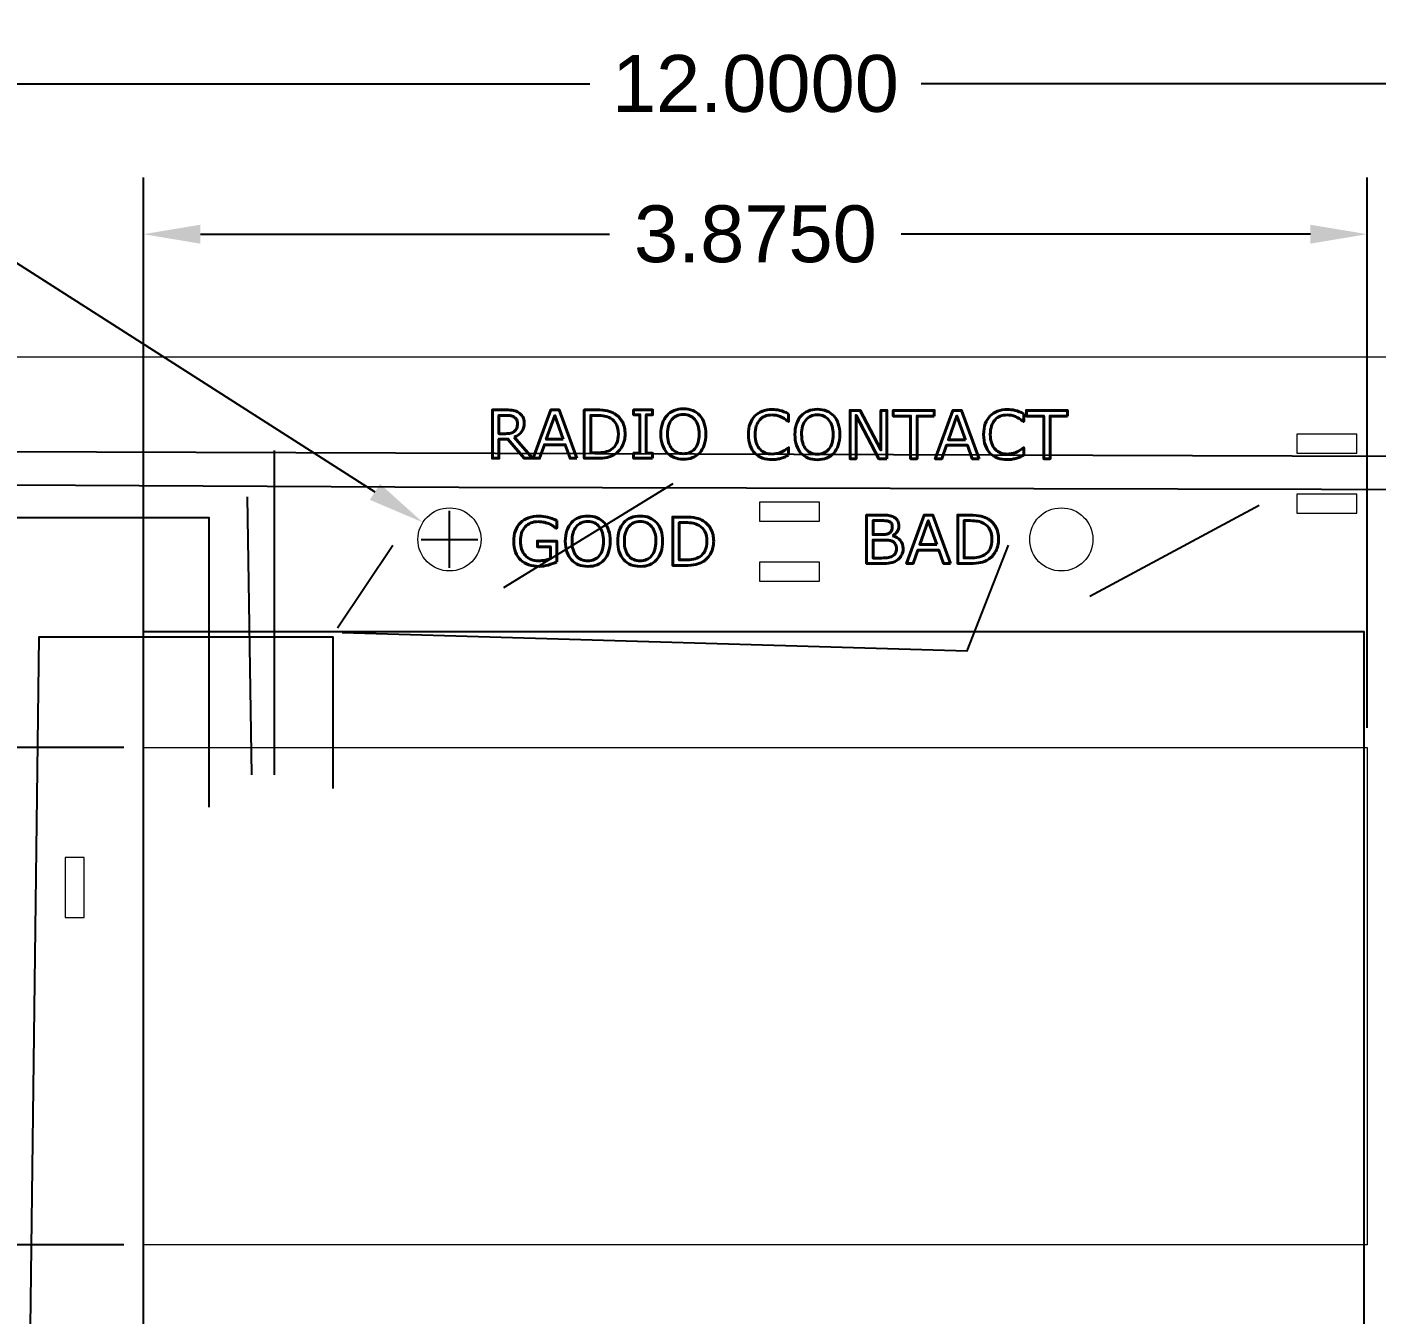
# Model space of a CAD drawing. Header units: inches. Extents: x 0.2 to 18.2, y 0.2 to 14.
# Drawn here: x 9.933 to 14.205, y 9.884 to 13.96 of the extents above; entities that cross this region are included whole.
import ezdxf

# ---------------------------------------------------------------- set-up
doc = ezdxf.new("R2010")
doc.units = ezdxf.units.IN
doc.header["$MEASUREMENT"] = 0
doc.layers.get('0').update_dxf_attribs({"lineweight": 0})
doc.layers.get('0').transparency = 0.37
for name, color, linetype, plot in [('Non Cut', 2, 'Continuous', False), ('Wire - Signal', 3, 'Continuous', False), ('Wire - V-', 5, 'Continuous', False), ('Wires - V+', 1, 'Continuous', False)]:
    doc.layers.add(name, color=color, linetype=linetype, plot=plot)
doc.layers.add('raster', color=7, linetype='Continuous', lineweight=40)
doc.layers.add('Strain Relief', color=7, linetype='Continuous', lineweight=0)
doc.styles.get("Standard").update_dxf_attribs({"font": 'Arial.ttf'})
doc.dimstyles.get("Standard").update_dxf_attribs({"dimtxt": 0.18, "dimasz": 0.18, "dimexe": 0.18, "dimexo": 0.0625, "dimgap": 0.09, "dimtad": 0, "dimtih": 1, "dimtoh": 1, "dimdec": 4, "dimzin": 0, "dimdsep": 46, "dimtxsty": 'Standard', "dimcen": 0.09, "dimadec": 0, "dimazin": 0, "dimtfac": 1, "dimtdec": 4, "dimtofl": 0, "dimtmove": 0, "dimatfit": 3, "dimfxl": 1, "dimtolj": 1, "dimtzin": 0, "dimarcsym": 0})

# ---------------------------------------------------------------- blocks, each defined once
blk = doc.blocks.new('*D1')
at = {"layer": 'Defpoints', "color": 0, "transparency": 16777216}
for p in [(18.2397, 13.78), (6.2397, 12.415), (18.2397, 12.415)]:
    blk.add_point(p, dxfattribs=at)
at = {"layer": 'Non Cut', "color": 0, "lineweight": -2, "transparency": 16777216}
for p, q in [((6.2397, 12.4775), (6.2397, 13.96)), ((18.2397, 12.4775), (18.2397, 13.96)), ((6.4197, 13.78), (11.715, 13.78)), ((18.0597, 13.78), (12.7643, 13.78))]:
    blk.add_line(p, q, dxfattribs=at)
at = {"layer": 'Non Cut', "color": 0, "transparency": 16777216}
for points in [[(6.4197, 13.81), (6.4197, 13.75), (6.2397, 13.78)], [(18.0597, 13.81), (18.0597, 13.75), (18.2397, 13.78)]]:
    blk.add_solid(points, dxfattribs=at)
at = {"layer": 'Non Cut', "color": 0, "transparency": 16777216, "insert": (12.2397, 13.78), "char_height": 0.18, "attachment_point": 5}
blk.add_mtext('\\A1;12.0000', dxfattribs=at)
blk = doc.blocks.new('*D6')
at = {"layer": 'Defpoints', "color": 0, "transparency": 16777216}
for p in [(14.1772, 13.3038), (10.3022, 11.6785), (14.1772, 11.6785)]:
    blk.add_point(p, dxfattribs=at)
at = {"layer": 'Non Cut', "color": 0, "lineweight": -2, "transparency": 16777216}
for p, q in [((10.3022, 11.741), (10.3022, 13.4838)), ((14.1772, 11.741), (14.1772, 13.4838)), ((10.4822, 13.3038), (11.7776, 13.3038)), ((13.9972, 13.3038), (12.7017, 13.3038))]:
    blk.add_line(p, q, dxfattribs=at)
at = {"layer": 'Non Cut', "color": 0, "transparency": 16777216}
for points in [[(10.4822, 13.3338), (10.4822, 13.2738), (10.3022, 13.3038)], [(13.9972, 13.3338), (13.9972, 13.2738), (14.1772, 13.3038)]]:
    blk.add_solid(points, dxfattribs=at)
at = {"layer": 'Non Cut', "color": 0, "transparency": 16777216, "insert": (12.2397, 13.3038), "char_height": 0.18, "attachment_point": 5}
blk.add_mtext('\\A1;3.8750', dxfattribs=at)
blk = doc.blocks.new('*D7')
at = {"layer": 'Defpoints', "color": 0, "transparency": 16777216}
for p in [(5.7754, 11.6785), (10.3022, 11.6785), (10.3022, 10.1037)]:
    blk.add_point(p, dxfattribs=at)
at = {"layer": 'Non Cut', "color": 0, "lineweight": -2, "transparency": 16777216}
for p, q in [((10.2397, 11.6785), (5.5954, 11.6785)), ((5.7754, 11.4985), (5.7754, 11.0723)), ((5.7754, 10.2837), (5.7754, 10.7098)), ((10.2397, 10.1037), (5.5954, 10.1037))]:
    blk.add_line(p, q, dxfattribs=at)
at = {"layer": 'Non Cut', "color": 0, "transparency": 16777216}
for points in [[(5.7454, 11.4985), (5.8054, 11.4985), (5.7754, 11.6785)], [(5.7454, 10.2837), (5.8054, 10.2837), (5.7754, 10.1037)]]:
    blk.add_solid(points, dxfattribs=at)
at = {"layer": 'Non Cut', "color": 0, "transparency": 16777216, "insert": (5.7754, 10.8911), "char_height": 0.18, "attachment_point": 5}
blk.add_mtext('\\A1;1.5748', dxfattribs=at)
blk = doc.blocks.new('*D11')
at = {"layer": 'Defpoints', "color": 0, "transparency": 16777216}
for p in [(11.1866, 12.391), (11.2709, 12.3372)]:
    blk.add_point(p, dxfattribs=at)
at = {"layer": 'Non Cut', "color": 0, "lineweight": -2, "transparency": 16777216}
for p, q in [((9.5766, 13.3038), (9.7566, 13.3038)), ((9.7566, 13.3038), (11.0349, 12.4879)), ((11.2709, 12.2472), (11.2709, 12.4272)), ((11.1809, 12.3372), (11.3609, 12.3372))]:
    blk.add_line(p, q, dxfattribs=at)
at = {"layer": 'Non Cut', "color": 0, "transparency": 16777216}
blk.add_solid([(11.0511, 12.5131), (11.0188, 12.4626), (11.1866, 12.391)], dxfattribs=at)
at = {"layer": 'Non Cut', "color": 0, "transparency": 16777216, "insert": (9.0274, 13.3038), "char_height": 0.18, "attachment_point": 5}
blk.add_mtext('\\A1;R0.1000', dxfattribs=at)

msp = doc.modelspace()

# ---------------------------------------------------------------- linework, layer by layer
for p, q in [((6.73968, 12.915), (17.73968, 12.915)), ((10.30218, 11.67846), (14.17718, 11.67846)), ((10.30218, 10.10366), (10.30218, 11.67846)), ((14.17718, 11.67846), (14.17718, 10.10366)), ((14.17718, 10.10366), (10.30218, 10.10366))]:
    msp.add_line(p, q)
for centre in [(11.27093, 12.3372), (13.20843, 12.3372)]:
    msp.add_circle(centre, 0.1)
at = {"layer": 'Non Cut'}
msp.add_lwpolyline([(10.30218, 12.04566), (14.16618, 12.04566), (14.16618, 9.68366), (10.30218, 9.68366)], close=True, dxfattribs=at)
at = {"layer": 'raster', "color": 7}
for points in [[(11.53394, 12.59418), (11.5075, 12.59418), (11.45626, 12.6551), (11.42755, 12.6551), (11.42755, 12.59418), (11.40718, 12.59418), (11.40718, 12.74739), (11.45008, 12.74739)], [(11.73643, 12.59418), (11.69775, 12.59418), (11.69775, 12.74739), (11.73602, 12.74739)], [(12.34456, 12.73528), (12.34456, 12.7111), (12.34302, 12.7111)], [(13.08951, 12.73528), (13.08951, 12.7111), (13.08797, 12.7111)], [(11.45152, 12.7299), (11.42755, 12.7299), (11.42755, 12.67207), (11.44813, 12.67207)], [(11.73726, 12.7299), (11.71812, 12.7299), (11.71812, 12.61168), (11.73726, 12.61168)], [(11.47632, 12.66117), (11.53394, 12.59418)], [(12.34312, 12.62776), (12.34456, 12.62776), (12.34456, 12.60388)], [(13.08807, 12.62776), (13.08951, 12.62776), (13.08951, 12.60388)], [(11.61082, 12.39709), (11.61082, 12.37291), (11.60897, 12.37291)], [(12.01694, 12.25489), (11.97825, 12.25489), (11.97825, 12.4081), (12.01653, 12.4081)], [(12.01776, 12.39061), (11.99862, 12.39061), (11.99862, 12.27239), (12.01776, 12.27239)], [(12.64617, 12.26096), (12.59185, 12.26096), (12.59185, 12.41417), (12.63722, 12.41417)], [(12.6365, 12.39678), (12.61222, 12.39678), (12.61222, 12.35254), (12.63856, 12.35254)], [(12.91905, 12.26096), (12.88036, 12.26096), (12.88036, 12.41417), (12.91864, 12.41417)], [(12.91987, 12.39668), (12.90073, 12.39668), (12.90073, 12.27845), (12.91987, 12.27845)], [(12.67396, 12.34894), (12.67396, 12.34811)], [(11.59075, 12.2765), (11.59075, 12.31406), (11.5497, 12.31406), (11.5497, 12.33196), (11.61092, 12.33196), (11.61092, 12.26621)], [(12.64422, 12.33535), (12.61222, 12.33535), (12.61222, 12.27835), (12.63918, 12.27835)]]:
    msp.add_lwpolyline(points, dxfattribs=at)
for points in [[(11.67449, 12.59418), (11.65278, 12.59418), (11.63776, 12.63688), (11.5715, 12.63688), (11.55647, 12.59418), (11.53579, 12.59418), (11.59156, 12.74739), (11.61872, 12.74739)], [(11.91434, 12.59418), (11.85384, 12.59418), (11.85384, 12.60982), (11.8739, 12.60982), (11.8739, 12.73175), (11.85384, 12.73175), (11.85384, 12.74739), (11.91434, 12.74739), (11.91434, 12.73175), (11.89427, 12.73175), (11.89427, 12.60982), (11.91434, 12.60982)], [(12.65633, 12.59277), (12.63112, 12.59277), (12.55848, 12.72983), (12.55848, 12.59277), (12.53944, 12.59277), (12.53944, 12.74598), (12.57103, 12.74598), (12.63729, 12.62086), (12.63729, 12.74598), (12.65633, 12.74598)], [(12.80635, 12.72787), (12.75161, 12.72787), (12.75161, 12.59277), (12.73124, 12.59277), (12.73124, 12.72787), (12.6765, 12.72787), (12.6765, 12.74598), (12.80635, 12.74598)], [(12.94793, 12.59277), (12.92622, 12.59277), (12.9112, 12.63547), (12.84493, 12.63547), (12.82991, 12.59277), (12.80923, 12.59277), (12.865, 12.74598), (12.89216, 12.74598)], [(13.2278, 12.72787), (13.17306, 12.72787), (13.17306, 12.59277), (13.15269, 12.59277), (13.15269, 12.72787), (13.09795, 12.72787), (13.09795, 12.74598), (13.2278, 12.74598)], [(11.4863, 12.70428), (11.4863, 12.70428)], [(11.63148, 12.65438), (11.60463, 12.72959), (11.57767, 12.65438)], [(12.06343, 12.7298), (12.06343, 12.7298)], [(12.48779, 12.72839), (12.48779, 12.72839)], [(12.90492, 12.65296), (12.87806, 12.72818), (12.85111, 12.65296)], [(11.80589, 12.67094), (11.80589, 12.67094)], [(11.82719, 12.67063), (11.82719, 12.67063)], [(12.06158, 12.67074), (12.06158, 12.67074)], [(12.48594, 12.66932), (12.48594, 12.66932)], [(11.76073, 12.39051), (11.76073, 12.39051)], [(11.9266, 12.39051), (11.9266, 12.39051)], [(12.85711, 12.26096), (12.8354, 12.26096), (12.82037, 12.30366), (12.75411, 12.30366), (12.73909, 12.26096), (12.71841, 12.26096), (12.77417, 12.41417), (12.80134, 12.41417)], [(12.8141, 12.32115), (12.78724, 12.39637), (12.76028, 12.32115)], [(12.67313, 12.37713), (12.67313, 12.37713)], [(11.75888, 12.33145), (11.75888, 12.33145)], [(11.92475, 12.33145), (11.92475, 12.33145)], [(12.08639, 12.33165), (12.08639, 12.33165)], [(12.10769, 12.33134), (12.10769, 12.33134)], [(12.6862, 12.30726), (12.6862, 12.30726)], [(12.7074, 12.30809), (12.7074, 12.30809)], [(12.9885, 12.33772), (12.9885, 12.33772)], [(13.0098, 12.33741), (13.0098, 12.33741)]]:
    msp.add_lwpolyline(points, close=True, dxfattribs=at)
for points in [[(11.45008, 12.74739), (11.45934, 12.74739), (11.46706, 12.74677), (11.47323, 12.74554)], [(11.47323, 12.74554), (11.47941, 12.74437), (11.48496, 12.74225), (11.4899, 12.73916)], [(11.4899, 12.73916), (11.49546, 12.73566), (11.49978, 12.73124), (11.50287, 12.72589)], [(11.73602, 12.74739), (11.75098, 12.74739), (11.76284, 12.74629), (11.77162, 12.7441)], [(11.77162, 12.7441), (11.78047, 12.74197), (11.78795, 12.73902), (11.79405, 12.73525)], [(11.79405, 12.73525), (11.80448, 12.72873), (11.81261, 12.72006), (11.81844, 12.70922)], [(11.95982, 12.7298), (11.96585, 12.73652), (11.97333, 12.74166), (11.98225, 12.74523)], [(12.01167, 12.73299), (11.9961, 12.73299), (11.98386, 12.72757), (11.97494, 12.71673)], [(11.98225, 12.74523), (11.99123, 12.7488), (12.00101, 12.75058), (12.01157, 12.75058)], [(12.01157, 12.75058), (12.02255, 12.75058), (12.03239, 12.74876), (12.0411, 12.74513)], [(12.0482, 12.71673), (12.03928, 12.72757), (12.02711, 12.73299), (12.01167, 12.73299)], [(12.0411, 12.74513), (12.04988, 12.74156), (12.05732, 12.73645), (12.06343, 12.7298)], [(12.23827, 12.72828), (12.24479, 12.73494), (12.25265, 12.74001), (12.26184, 12.74351)], [(12.26184, 12.74351), (12.2711, 12.74701), (12.28135, 12.74876), (12.2926, 12.74876)], [(12.29126, 12.73137), (12.28351, 12.73137), (12.27652, 12.7301), (12.27027, 12.72756)], [(12.31791, 12.72653), (12.30961, 12.72976), (12.30073, 12.73137), (12.29126, 12.73137)], [(12.2926, 12.74876), (12.30083, 12.74876), (12.30903, 12.74776), (12.31719, 12.74577)], [(12.31719, 12.74577), (12.32542, 12.74379), (12.33455, 12.74029), (12.34456, 12.73528)], [(12.38418, 12.72839), (12.39021, 12.73511), (12.39769, 12.74025), (12.40661, 12.74382)], [(12.43603, 12.73158), (12.42046, 12.73158), (12.40822, 12.72616), (12.3993, 12.71532)], [(12.40661, 12.74382), (12.41559, 12.74739), (12.42537, 12.74917), (12.43593, 12.74917)], [(12.43593, 12.74917), (12.44691, 12.74917), (12.45675, 12.74735), (12.46546, 12.74372)], [(12.47256, 12.71532), (12.46364, 12.72616), (12.45147, 12.73158), (12.43603, 12.73158)], [(12.46546, 12.74372), (12.47424, 12.74015), (12.48169, 12.73504), (12.48779, 12.72839)], [(12.98322, 12.72828), (12.98974, 12.73494), (12.99759, 12.74001), (13.00678, 12.74351)], [(13.00678, 12.74351), (13.01604, 12.74701), (13.0263, 12.74876), (13.03755, 12.74876)], [(13.03621, 12.73137), (13.02846, 12.73137), (13.02146, 12.7301), (13.01522, 12.72756)], [(13.06286, 12.72653), (13.05456, 12.72976), (13.04568, 12.73137), (13.03621, 12.73137)], [(13.03755, 12.74876), (13.04578, 12.74876), (13.05398, 12.74776), (13.06214, 12.74577)], [(13.06214, 12.74577), (13.07037, 12.74379), (13.07949, 12.74029), (13.08951, 12.73528)], [(11.46583, 12.72866), (11.46178, 12.72949), (11.45701, 12.7299), (11.45152, 12.7299)], [(11.47632, 12.72455), (11.47337, 12.72654), (11.46987, 12.72791), (11.46583, 12.72866)], [(11.48393, 12.71591), (11.48243, 12.71934), (11.47989, 12.72222), (11.47632, 12.72455)], [(11.47725, 12.6801), (11.48033, 12.68298), (11.4826, 12.68627), (11.48404, 12.68998)], [(11.4863, 12.70428), (11.4863, 12.70867), (11.48551, 12.71254), (11.48393, 12.71591)], [(11.48404, 12.68998), (11.48555, 12.69375), (11.4863, 12.69852), (11.4863, 12.70428)], [(11.5076, 12.70572), (11.5076, 12.69468), (11.50482, 12.68542), (11.49927, 12.67794)], [(11.50287, 12.72589), (11.50602, 12.7206), (11.5076, 12.71388), (11.5076, 12.70572)], [(11.76164, 12.72784), (11.75485, 12.72921), (11.74672, 12.7299), (11.73726, 12.7299)], [(11.78088, 12.72074), (11.77485, 12.72417), (11.76843, 12.72654), (11.76164, 12.72784)], [(11.79961, 12.7013), (11.79543, 12.70953), (11.78918, 12.71601), (11.78088, 12.72074)], [(11.80589, 12.67094), (11.80589, 12.68295), (11.8038, 12.69306), (11.79961, 12.7013)], [(11.81844, 12.70922), (11.82427, 12.69838), (11.82719, 12.68552), (11.82719, 12.67063)], [(11.94047, 12.67074), (11.94047, 12.68322), (11.94212, 12.6944), (11.94541, 12.70428)], [(11.94541, 12.70428), (11.9487, 12.71423), (11.9535, 12.72273), (11.95982, 12.7298)], [(11.97494, 12.71673), (11.96609, 12.70596), (11.96167, 12.69063), (11.96167, 12.67074)], [(12.06158, 12.67074), (12.06158, 12.69063), (12.05712, 12.70596), (12.0482, 12.71673)], [(12.06343, 12.7298), (12.06967, 12.72294), (12.07444, 12.71453), (12.07773, 12.70459)], [(12.07773, 12.70459), (12.08109, 12.69464), (12.08277, 12.68336), (12.08277, 12.67074)], [(12.21749, 12.66922), (12.21749, 12.68184), (12.21927, 12.69313), (12.22284, 12.70307)], [(12.22284, 12.70307), (12.22641, 12.71302), (12.23155, 12.72142), (12.23827, 12.72828)], [(12.2426, 12.69639), (12.23999, 12.68857), (12.23869, 12.67951), (12.23869, 12.66922)], [(12.25371, 12.71594), (12.24898, 12.71079), (12.24527, 12.70427), (12.2426, 12.69639)], [(12.27027, 12.72756), (12.2641, 12.72509), (12.25858, 12.72122), (12.25371, 12.71594)], [(12.34302, 12.7111), (12.33458, 12.71817), (12.32621, 12.72331), (12.31791, 12.72653)], [(12.36483, 12.66932), (12.36483, 12.68181), (12.36648, 12.69299), (12.36977, 12.70287)], [(12.36977, 12.70287), (12.37306, 12.71281), (12.37787, 12.72132), (12.38418, 12.72839)], [(12.3993, 12.71532), (12.39045, 12.70455), (12.38603, 12.68922), (12.38603, 12.66932)], [(12.48594, 12.66932), (12.48594, 12.68922), (12.48148, 12.70455), (12.47256, 12.71532)], [(12.48779, 12.72839), (12.49403, 12.72153), (12.4988, 12.71312), (12.50209, 12.70318)], [(12.50209, 12.70318), (12.50545, 12.69323), (12.50713, 12.68195), (12.50713, 12.66932)], [(12.96244, 12.66922), (12.96244, 12.68184), (12.96422, 12.69313), (12.96779, 12.70307)], [(12.96779, 12.70307), (12.97135, 12.71302), (12.9765, 12.72142), (12.98322, 12.72828)], [(12.98754, 12.69639), (12.98494, 12.68857), (12.98363, 12.67951), (12.98363, 12.66922)], [(12.99865, 12.71594), (12.99392, 12.71079), (12.99022, 12.70427), (12.98754, 12.69639)], [(13.01522, 12.72756), (13.00905, 12.72509), (13.00352, 12.72122), (12.99865, 12.71594)], [(13.08797, 12.7111), (13.07953, 12.71817), (13.07116, 12.72331), (13.06286, 12.72653)], [(11.44813, 12.67207), (11.45458, 12.67207), (11.4602, 12.67262), (11.465, 12.67372)], [(11.465, 12.67372), (11.4698, 12.67488), (11.47389, 12.67701), (11.47725, 12.6801)], [(11.49927, 12.67794), (11.49371, 12.67053), (11.48606, 12.66494), (11.47632, 12.66117)], [(11.80013, 12.6411), (11.80397, 12.64906), (11.80589, 12.65901), (11.80589, 12.67094)], [(11.82719, 12.67063), (11.82719, 12.65671), (11.82413, 12.64409), (11.81803, 12.63277)], [(11.94541, 12.63688), (11.94212, 12.64676), (11.94047, 12.65805), (11.94047, 12.67074)], [(11.96167, 12.67074), (11.96167, 12.65064), (11.96619, 12.63524), (11.97525, 12.62454)], [(12.04799, 12.62454), (12.05705, 12.63524), (12.06158, 12.65064), (12.06158, 12.67074)], [(12.08277, 12.67074), (12.08277, 12.65811), (12.08106, 12.6468), (12.07763, 12.63678)], [(12.22305, 12.63414), (12.21934, 12.64422), (12.21749, 12.65592), (12.21749, 12.66922)], [(12.23869, 12.66922), (12.23869, 12.65845), (12.24013, 12.64919), (12.24301, 12.64144)], [(12.36977, 12.63547), (12.36648, 12.64535), (12.36483, 12.65663), (12.36483, 12.66932)], [(12.38603, 12.66932), (12.38603, 12.64923), (12.39056, 12.63383), (12.39961, 12.62313)], [(12.47236, 12.62313), (12.48141, 12.63383), (12.48594, 12.64923), (12.48594, 12.66932)], [(12.50713, 12.66932), (12.50713, 12.6567), (12.50542, 12.64539), (12.50199, 12.63537)], [(12.96799, 12.63414), (12.96429, 12.64422), (12.96244, 12.65592), (12.96244, 12.66922)], [(12.98363, 12.66922), (12.98363, 12.65845), (12.98507, 12.64919), (12.98795, 12.64144)], [(11.73726, 12.61168), (11.74707, 12.61168), (11.75561, 12.6124), (11.76288, 12.61384)], [(11.76288, 12.61384), (11.77022, 12.61528), (11.77694, 12.61795), (11.78305, 12.62186)], [(11.79385, 12.60643), (11.78685, 12.60211), (11.77903, 12.59899), (11.77039, 12.59706)], [(11.78305, 12.62186), (11.79066, 12.62673), (11.79635, 12.63315), (11.80013, 12.6411)], [(11.81803, 12.63277), (11.81199, 12.62145), (11.80393, 12.61267), (11.79385, 12.60643)], [(11.95971, 12.61188), (11.95354, 12.61867), (11.94877, 12.62701), (11.94541, 12.63688)], [(11.98214, 12.59634), (11.97336, 12.59991), (11.96589, 12.60509), (11.95971, 12.61188)], [(11.97525, 12.62454), (11.9843, 12.6139), (11.99645, 12.60859), (12.01167, 12.60859)], [(12.01167, 12.60859), (12.0269, 12.60859), (12.03901, 12.6139), (12.04799, 12.62454)], [(12.06343, 12.61188), (12.05712, 12.60495), (12.04964, 12.59974), (12.041, 12.59624)], [(12.07763, 12.63678), (12.07427, 12.62683), (12.06953, 12.61853), (12.06343, 12.61188)], [(12.23848, 12.60934), (12.23189, 12.61586), (12.22675, 12.62412), (12.22305, 12.63414)], [(12.26215, 12.59462), (12.25309, 12.59778), (12.2452, 12.60268), (12.23848, 12.60934)], [(12.24301, 12.64144), (12.24596, 12.63369), (12.24973, 12.62738), (12.25433, 12.62251)], [(12.25433, 12.62251), (12.25913, 12.61743), (12.26472, 12.61366), (12.2711, 12.61119)], [(12.2711, 12.61119), (12.27755, 12.60879), (12.28434, 12.60759), (12.29147, 12.60759)], [(12.29147, 12.60759), (12.30128, 12.60759), (12.31047, 12.60927), (12.31905, 12.61263)], [(12.31905, 12.61263), (12.32762, 12.61599), (12.33565, 12.62103), (12.34312, 12.62776)], [(12.34456, 12.60388), (12.34079, 12.60224), (12.33736, 12.6007), (12.33427, 12.59925)], [(12.38407, 12.61047), (12.3779, 12.61726), (12.37313, 12.6256), (12.36977, 12.63547)], [(12.4065, 12.59493), (12.39772, 12.5985), (12.39025, 12.60368), (12.38407, 12.61047)], [(12.39961, 12.62313), (12.40867, 12.61249), (12.42081, 12.60718), (12.43603, 12.60718)], [(12.43603, 12.60718), (12.45126, 12.60718), (12.46337, 12.61249), (12.47236, 12.62313)], [(12.48779, 12.61047), (12.48148, 12.60354), (12.474, 12.59833), (12.46536, 12.59483)], [(12.50199, 12.63537), (12.49863, 12.62542), (12.4939, 12.61712), (12.48779, 12.61047)], [(12.98343, 12.60934), (12.97684, 12.61586), (12.9717, 12.62412), (12.96799, 12.63414)], [(13.00709, 12.59462), (12.99804, 12.59778), (12.99015, 12.60268), (12.98343, 12.60934)], [(12.98795, 12.64144), (12.9909, 12.63369), (12.99468, 12.62738), (12.99927, 12.62251)], [(12.99927, 12.62251), (13.00407, 12.61743), (13.00966, 12.61366), (13.01604, 12.61119)], [(13.01604, 12.61119), (13.02249, 12.60879), (13.02928, 12.60759), (13.03642, 12.60759)], [(13.03642, 12.60759), (13.04623, 12.60759), (13.05542, 12.60927), (13.06399, 12.61263)], [(13.06399, 12.61263), (13.07257, 12.61599), (13.08059, 12.62103), (13.08807, 12.62776)], [(13.08951, 12.60388), (13.08574, 12.60224), (13.08231, 12.6007), (13.07922, 12.59925)], [(11.77039, 12.59706), (11.76181, 12.59514), (11.7505, 12.59418), (11.73643, 12.59418)], [(12.01157, 12.59099), (12.0008, 12.59099), (11.99099, 12.59278), (11.98214, 12.59634)], [(12.041, 12.59624), (12.03242, 12.59274), (12.02261, 12.59099), (12.01157, 12.59099)], [(12.2925, 12.58999), (12.28139, 12.58999), (12.27127, 12.59154), (12.26215, 12.59462)], [(12.30865, 12.59143), (12.30378, 12.59047), (12.2984, 12.58999), (12.2925, 12.58999)], [(12.32234, 12.59473), (12.31815, 12.59342), (12.31359, 12.59233), (12.30865, 12.59143)], [(12.33427, 12.59925), (12.33126, 12.59781), (12.32728, 12.59631), (12.32234, 12.59473)], [(12.43593, 12.58958), (12.42516, 12.58958), (12.41535, 12.59137), (12.4065, 12.59493)], [(12.46536, 12.59483), (12.45678, 12.59133), (12.44698, 12.58958), (12.43593, 12.58958)], [(13.03745, 12.58999), (13.02633, 12.58999), (13.01621, 12.59154), (13.00709, 12.59462)], [(13.0536, 12.59143), (13.04873, 12.59047), (13.04334, 12.58999), (13.03745, 12.58999)], [(13.06728, 12.59473), (13.0631, 12.59342), (13.05854, 12.59233), (13.0536, 12.59143)], [(13.07922, 12.59925), (13.0762, 12.59781), (13.07222, 12.59631), (13.06728, 12.59473)], [(11.47438, 12.33165), (11.47438, 12.35614), (11.48152, 12.37545), (11.49578, 12.38958)], [(11.49578, 12.38958), (11.51012, 12.40378), (11.52977, 12.41088), (11.55474, 12.41088)], [(11.55124, 12.39349), (11.53409, 12.39349), (11.52051, 12.38797), (11.5105, 12.37693)], [(11.57162, 12.39133), (11.56565, 12.39277), (11.55886, 12.39349), (11.55124, 12.39349)], [(11.55474, 12.41088), (11.56345, 12.41088), (11.57234, 12.40982), (11.58139, 12.40769)], [(11.58777, 12.38608), (11.58304, 12.38821), (11.57765, 12.38996), (11.57162, 12.39133)], [(11.58139, 12.40769), (11.59051, 12.40563), (11.60032, 12.4021), (11.61082, 12.39709)], [(11.64272, 12.36499), (11.64601, 12.37494), (11.65081, 12.38344), (11.65712, 12.39051)], [(11.65712, 12.39051), (11.66316, 12.39723), (11.67063, 12.40237), (11.67955, 12.40594)], [(11.70898, 12.3937), (11.69341, 12.3937), (11.68116, 12.38828), (11.67225, 12.37744)], [(11.67955, 12.40594), (11.68854, 12.40951), (11.69831, 12.41129), (11.70888, 12.41129)], [(11.70888, 12.41129), (11.71985, 12.41129), (11.72969, 12.40947), (11.73841, 12.40584)], [(11.74551, 12.37744), (11.73659, 12.38828), (11.72441, 12.3937), (11.70898, 12.3937)], [(11.73841, 12.40584), (11.74719, 12.40227), (11.75463, 12.39716), (11.76073, 12.39051)], [(11.76073, 12.39051), (11.76698, 12.38365), (11.77174, 12.37524), (11.77504, 12.3653)], [(11.80858, 12.36499), (11.81187, 12.37494), (11.81667, 12.38344), (11.82298, 12.39051)], [(11.82298, 12.39051), (11.82902, 12.39723), (11.8365, 12.40237), (11.84541, 12.40594)], [(11.87484, 12.3937), (11.85927, 12.3937), (11.84703, 12.38828), (11.83811, 12.37744)], [(11.84541, 12.40594), (11.8544, 12.40951), (11.86418, 12.41129), (11.87474, 12.41129)], [(11.87474, 12.41129), (11.88571, 12.41129), (11.89556, 12.40947), (11.90427, 12.40584)], [(11.91137, 12.37744), (11.90245, 12.38828), (11.89028, 12.3937), (11.87484, 12.3937)], [(11.90427, 12.40584), (11.91305, 12.40227), (11.92049, 12.39716), (11.9266, 12.39051)], [(11.9266, 12.39051), (11.93284, 12.38365), (11.93761, 12.37524), (11.9409, 12.3653)], [(12.01653, 12.4081), (12.03148, 12.4081), (12.04335, 12.407), (12.05213, 12.40481)], [(12.04215, 12.38855), (12.03536, 12.38992), (12.02723, 12.39061), (12.01776, 12.39061)], [(12.05213, 12.40481), (12.06098, 12.40268), (12.06845, 12.39973), (12.07456, 12.39596)], [(12.07456, 12.39596), (12.08498, 12.38944), (12.09311, 12.38077), (12.09894, 12.36993)], [(12.65358, 12.39606), (12.64899, 12.39654), (12.64329, 12.39678), (12.6365, 12.39678)], [(12.63722, 12.41417), (12.6484, 12.41417), (12.65677, 12.41376), (12.66233, 12.41293)], [(12.66531, 12.39266), (12.66209, 12.39452), (12.65818, 12.39565), (12.65358, 12.39606)], [(12.66233, 12.41293), (12.66789, 12.41211), (12.6732, 12.4104), (12.67828, 12.40779)], [(12.67128, 12.38649), (12.67005, 12.38903), (12.66806, 12.39109), (12.66531, 12.39266)], [(12.67828, 12.40779), (12.6839, 12.40484), (12.68798, 12.40103), (12.69052, 12.39637)], [(12.69052, 12.39637), (12.69306, 12.39177), (12.69433, 12.38625), (12.69433, 12.3798)], [(12.91864, 12.41417), (12.93359, 12.41417), (12.94546, 12.41307), (12.95424, 12.41088)], [(12.94426, 12.39462), (12.93747, 12.39599), (12.92934, 12.39668), (12.91987, 12.39668)], [(12.9635, 12.38752), (12.95746, 12.39095), (12.95105, 12.39332), (12.94426, 12.39462)], [(12.95424, 12.41088), (12.96309, 12.40875), (12.97056, 12.4058), (12.97667, 12.40203)], [(12.97667, 12.40203), (12.98709, 12.39551), (12.99522, 12.38683), (13.00105, 12.376)], [(11.5105, 12.37693), (11.50055, 12.36595), (11.49558, 12.35106), (11.49558, 12.33227)], [(11.59971, 12.37939), (11.59566, 12.38207), (11.59168, 12.3843), (11.58777, 12.38608)], [(11.60897, 12.37291), (11.60684, 12.37456), (11.60375, 12.37672), (11.59971, 12.37939)], [(11.63778, 12.33145), (11.63778, 12.34393), (11.63942, 12.35511), (11.64272, 12.36499)], [(11.67225, 12.37744), (11.6634, 12.36667), (11.65897, 12.35134), (11.65897, 12.33145)], [(11.75888, 12.33145), (11.75888, 12.35134), (11.75442, 12.36667), (11.74551, 12.37744)], [(11.77504, 12.3653), (11.7784, 12.35535), (11.78008, 12.34407), (11.78008, 12.33145)], [(11.80364, 12.33145), (11.80364, 12.34393), (11.80529, 12.35511), (11.80858, 12.36499)], [(11.83811, 12.37744), (11.82926, 12.36667), (11.82484, 12.35134), (11.82484, 12.33145)], [(11.92475, 12.33145), (11.92475, 12.35134), (11.92029, 12.36667), (11.91137, 12.37744)], [(11.9409, 12.3653), (11.94426, 12.35535), (11.94594, 12.34407), (11.94594, 12.33145)], [(12.06139, 12.38145), (12.05535, 12.38488), (12.04894, 12.38725), (12.04215, 12.38855)], [(12.08011, 12.36201), (12.07593, 12.37024), (12.06969, 12.37672), (12.06139, 12.38145)], [(12.08639, 12.33165), (12.08639, 12.34366), (12.0843, 12.35377), (12.08011, 12.36201)], [(12.09894, 12.36993), (12.10477, 12.35909), (12.10769, 12.34623), (12.10769, 12.33134)], [(12.63856, 12.35254), (12.64494, 12.35254), (12.65002, 12.35284), (12.65379, 12.35346)], [(12.65379, 12.35346), (12.65756, 12.35415), (12.66106, 12.35552), (12.66428, 12.35758)], [(12.66428, 12.35758), (12.66751, 12.35964), (12.66977, 12.36228), (12.67108, 12.3655)], [(12.67108, 12.3655), (12.67245, 12.36879), (12.67313, 12.37267), (12.67313, 12.37713)], [(12.67313, 12.37713), (12.67313, 12.38083), (12.67252, 12.38395), (12.67128, 12.38649)], [(12.68877, 12.36118), (12.68507, 12.3561), (12.68013, 12.35202), (12.67396, 12.34894)], [(12.67396, 12.34811), (12.68431, 12.34599), (12.69248, 12.34142), (12.69844, 12.33443)], [(12.69433, 12.3798), (12.69433, 12.37253), (12.69248, 12.36632), (12.68877, 12.36118)], [(12.98222, 12.36807), (12.97804, 12.3763), (12.9718, 12.38279), (12.9635, 12.38752)], [(12.9885, 12.33772), (12.9885, 12.34972), (12.98641, 12.35984), (12.98222, 12.36807)], [(13.00105, 12.376), (13.00688, 12.36516), (13.0098, 12.3523), (13.0098, 12.33741)], [(11.48014, 12.29657), (11.4763, 12.30658), (11.47438, 12.31828), (11.47438, 12.33165)], [(11.49558, 12.33227), (11.49558, 12.31245), (11.50079, 12.29701), (11.51122, 12.28597)], [(11.64272, 12.29759), (11.63942, 12.30747), (11.63778, 12.31876), (11.63778, 12.33145)], [(11.65897, 12.33145), (11.65897, 12.31135), (11.6635, 12.29595), (11.67255, 12.28525)], [(11.7453, 12.28525), (11.75435, 12.29595), (11.75888, 12.31135), (11.75888, 12.33145)], [(11.78008, 12.33145), (11.78008, 12.31883), (11.77836, 12.30751), (11.77493, 12.29749)], [(11.80858, 12.29759), (11.80529, 12.30747), (11.80364, 12.31876), (11.80364, 12.33145)], [(11.82484, 12.33145), (11.82484, 12.31135), (11.82936, 12.29595), (11.83842, 12.28525)], [(11.91116, 12.28525), (11.92022, 12.29595), (11.92475, 12.31135), (11.92475, 12.33145)], [(11.94594, 12.33145), (11.94594, 12.31883), (11.94423, 12.30751), (11.9408, 12.29749)], [(12.08063, 12.30181), (12.08447, 12.30977), (12.08639, 12.31972), (12.08639, 12.33165)], [(12.10769, 12.33134), (12.10769, 12.31742), (12.10464, 12.3048), (12.09853, 12.29348)], [(12.6613, 12.33453), (12.65664, 12.33508), (12.65094, 12.33535), (12.64422, 12.33535)], [(12.67334, 12.33124), (12.67005, 12.33295), (12.66603, 12.33405), (12.6613, 12.33453)], [(12.68342, 12.32198), (12.68157, 12.32561), (12.67821, 12.3287), (12.67334, 12.33124)], [(12.6862, 12.30726), (12.6862, 12.31344), (12.68527, 12.31834), (12.68342, 12.32198)], [(12.68353, 12.29399), (12.68531, 12.29742), (12.6862, 12.30185), (12.6862, 12.30726)], [(12.69844, 12.33443), (12.70441, 12.3275), (12.7074, 12.31872), (12.7074, 12.30809)], [(12.7074, 12.30809), (12.7074, 12.30047), (12.70596, 12.29375), (12.70307, 12.28792)], [(12.96566, 12.28864), (12.97327, 12.29351), (12.97897, 12.29992), (12.98274, 12.30788)], [(12.98274, 12.30788), (12.98658, 12.31584), (12.9885, 12.32578), (12.9885, 12.33772)], [(13.0098, 12.33741), (13.0098, 12.32349), (13.00675, 12.31086), (13.00064, 12.29955)], [(11.4965, 12.27167), (11.48944, 12.27832), (11.48399, 12.28662), (11.48014, 12.29657)], [(11.52192, 12.25685), (11.51197, 12.26014), (11.5035, 12.26508), (11.4965, 12.27167)], [(11.51122, 12.28597), (11.52164, 12.27499), (11.53584, 12.2695), (11.55382, 12.2695)], [(11.55382, 12.2695), (11.5604, 12.2695), (11.56695, 12.27016), (11.57347, 12.27146)], [(11.57347, 12.27146), (11.58005, 12.27276), (11.58582, 12.27444), (11.59075, 12.2765)], [(11.61092, 12.26621), (11.60255, 12.26237), (11.5934, 12.25901), (11.58345, 12.25613)], [(11.65702, 12.27259), (11.65084, 12.27938), (11.64608, 12.28772), (11.64272, 12.29759)], [(11.67945, 12.25705), (11.67067, 12.26062), (11.66319, 12.2658), (11.65702, 12.27259)], [(11.67255, 12.28525), (11.68161, 12.27462), (11.69375, 12.2693), (11.70898, 12.2693)], [(11.70898, 12.2693), (11.72421, 12.2693), (11.73631, 12.27462), (11.7453, 12.28525)], [(11.76073, 12.27259), (11.75442, 12.26566), (11.74695, 12.26045), (11.7383, 12.25695)], [(11.77493, 12.29749), (11.77157, 12.28755), (11.76684, 12.27925), (11.76073, 12.27259)], [(11.82288, 12.27259), (11.81671, 12.27938), (11.81194, 12.28772), (11.80858, 12.29759)], [(11.84531, 12.25705), (11.83653, 12.26062), (11.82905, 12.2658), (11.82288, 12.27259)], [(11.83842, 12.28525), (11.84747, 12.27462), (11.85961, 12.2693), (11.87484, 12.2693)], [(11.87484, 12.2693), (11.89007, 12.2693), (11.90218, 12.27462), (11.91116, 12.28525)], [(11.9266, 12.27259), (11.92029, 12.26566), (11.91281, 12.26045), (11.90417, 12.25695)], [(11.9408, 12.29749), (11.93744, 12.28755), (11.9327, 12.27925), (11.9266, 12.27259)], [(12.01776, 12.27239), (12.02757, 12.27239), (12.03611, 12.27311), (12.04338, 12.27455)], [(12.04338, 12.27455), (12.05072, 12.27599), (12.05744, 12.27866), (12.06355, 12.28257)], [(12.07435, 12.26714), (12.06736, 12.26282), (12.05954, 12.2597), (12.05089, 12.25778)], [(12.06355, 12.28257), (12.07116, 12.28744), (12.07686, 12.29386), (12.08063, 12.30181)], [(12.09853, 12.29348), (12.0925, 12.28216), (12.08444, 12.27338), (12.07435, 12.26714)], [(12.63918, 12.27835), (12.6481, 12.27835), (12.6554, 12.2788), (12.66109, 12.27969)], [(12.67241, 12.26384), (12.66555, 12.26192), (12.65681, 12.26096), (12.64617, 12.26096)], [(12.66109, 12.27969), (12.66679, 12.28065), (12.67145, 12.28236), (12.67509, 12.28483)], [(12.69145, 12.27351), (12.68569, 12.26899), (12.67934, 12.26576), (12.67241, 12.26384)], [(12.67509, 12.28483), (12.67893, 12.28751), (12.68174, 12.29056), (12.68353, 12.29399)], [(12.70307, 12.28792), (12.70019, 12.28209), (12.69632, 12.27729), (12.69145, 12.27351)], [(12.953, 12.26384), (12.94443, 12.26192), (12.93311, 12.26096), (12.91905, 12.26096)], [(12.91987, 12.27845), (12.92968, 12.27845), (12.93822, 12.27917), (12.94549, 12.28061)], [(12.94549, 12.28061), (12.95283, 12.28205), (12.95955, 12.28473), (12.96566, 12.28864)], [(12.97646, 12.27321), (12.96947, 12.26888), (12.96165, 12.26576), (12.953, 12.26384)], [(13.00064, 12.29955), (12.99461, 12.28823), (12.98655, 12.27945), (12.97646, 12.27321)], [(11.55474, 12.25191), (11.54281, 12.25191), (11.53187, 12.25356), (11.52192, 12.25685)], [(11.58345, 12.25613), (11.57357, 12.25332), (11.564, 12.25191), (11.55474, 12.25191)], [(11.70888, 12.2517), (11.69811, 12.2517), (11.6883, 12.25349), (11.67945, 12.25705)], [(11.7383, 12.25695), (11.72973, 12.25345), (11.71992, 12.2517), (11.70888, 12.2517)], [(11.87474, 12.2517), (11.86397, 12.2517), (11.85416, 12.25349), (11.84531, 12.25705)], [(11.90417, 12.25695), (11.89559, 12.25345), (11.88578, 12.2517), (11.87474, 12.2517)], [(12.05089, 12.25778), (12.04232, 12.25585), (12.031, 12.25489), (12.01694, 12.25489)]]:
    msp.add_open_spline(points, degree=3, dxfattribs=at)
at = {"layer": 'Strain Relief'}
for points in [[(14.14402, 12.61031), (14.14402, 12.67031), (13.95402, 12.67031), (13.95402, 12.61031)], [(14.14402, 12.42031), (14.14402, 12.48031), (13.95402, 12.48031), (13.95402, 12.42031)], [(12.44283, 12.39541), (12.44283, 12.45541), (12.25283, 12.45541), (12.25283, 12.39541)], [(12.44283, 12.20541), (12.44283, 12.26541), (12.25283, 12.26541), (12.25283, 12.20541)], [(10.05441, 11.14033), (10.11441, 11.14033), (10.11441, 11.33033), (10.05441, 11.33033)]]:
    msp.add_lwpolyline(points, close=True, dxfattribs=at)
at = {"layer": 'Wire - Signal'}
for points in [[(8.73382, 10.93702), (8.70472, 12.40625), (10.50928, 12.40625), (10.50928, 11.4898)], [(10.91676, 12.05712), (11.09139, 12.31897)], [(10.93131, 12.04258), (12.91051, 11.98439), (13.04148, 12.31897)], [(10.9022, 11.54798), (10.9022, 12.02803), (9.97082, 12.02803), (9.94171, 9.75872)]]:
    msp.add_lwpolyline(points, dxfattribs=at)
at = {"layer": 'Wire - V-'}
for points in [[(15.01297, 5.83337), (14.64922, 6.169), (14.59326, 5.49775), (15.18085, 5.13415), (18.16078, 5.14813), (18.13004, 12.48545), (11.30092, 12.50166), (8.46662, 12.51622), (8.46662, 10.91719)], [(11.97832, 12.51345), (11.4418, 12.18343)], [(10.63015, 12.4722), (10.6439, 11.59213)], [(13.83549, 12.4447), (13.29897, 12.15592)]]:
    msp.add_lwpolyline(points, dxfattribs=at)
at = {"layer": 'Wires - V+'}
for points in [[(18.03148, 11.85726), (18.04017, 12.58723), (8.57563, 12.61848), (8.57563, 10.88824)], [(10.71556, 12.61848), (10.71556, 11.59175)]]:
    msp.add_lwpolyline(points, dxfattribs=at)

# ---------------------------------------------------------------- dimensions: what is measured, and where the dimension line sits
at = {"layer": 'Non Cut'}
for base, p1, p2, picture, middle in [((18.23968, 13.78002), (6.23968, 12.415), (18.23968, 12.415), '*D1', (12.23968, 13.78002)), ((14.17718, 13.30382), (10.30218, 11.67846), (14.17718, 11.67846), '*D6', (12.23968, 13.30382))]:
    dim = msp.add_linear_dim(base=base, p1=p1, p2=p2, dimstyle='Standard', dxfattribs=at)
    dim.commit()
    dim.dimension.update_dxf_attribs({"geometry": picture, "text_midpoint": middle, "dimtype": 160})
dim = msp.add_radius_dim(center=(11.27093, 12.3372), mpoint=(11.18664, 12.39101), dimstyle='Standard', dxfattribs=at)
dim.commit()
dim.dimension.update_dxf_attribs({"geometry": '*D11', "text_midpoint": (9.02742, 13.30382), "dimtype": 164})
dim = msp.add_linear_dim(base=(5.77537, 11.67846), p1=(10.30218, 10.10366), p2=(10.30218, 11.67846), angle=90, dimstyle='Standard', dxfattribs=at)
dim.commit()
dim.dimension.update_dxf_attribs({"geometry": '*D7', "text_midpoint": (5.77537, 10.89106)})

doc.saveas('drawing.dxf')
